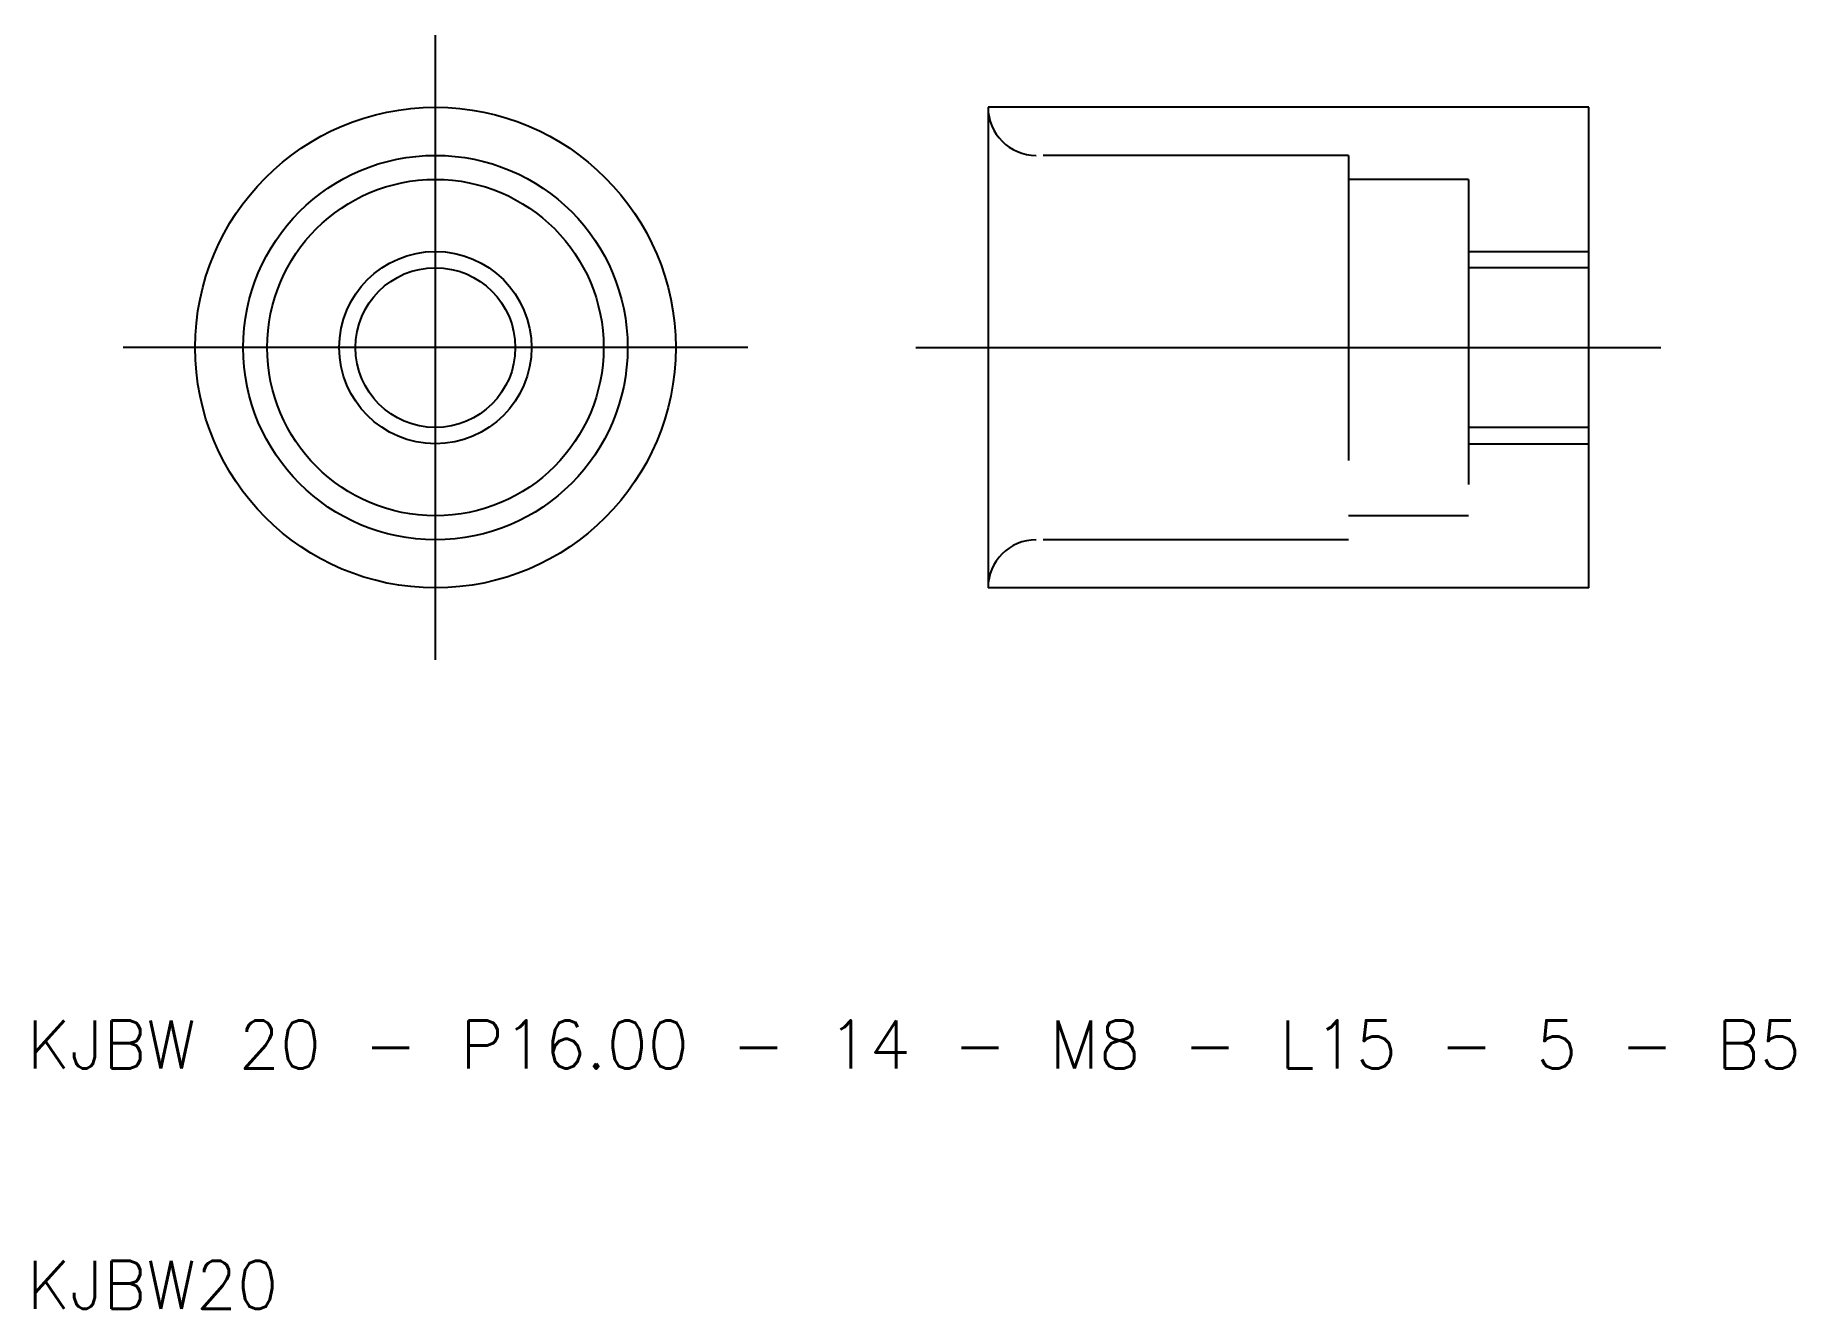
# Model space of a CAD drawing. Extents: x 0.3 to 73.6, y 0 to 53.
import ezdxf

# ---------------------------------------------------------------- set-up
doc = ezdxf.new("R2010")
doc.units = 0
doc.linetypes.add('CENTER', pattern=[50.8, 31.75, -6.35, 6.35, -6.35])
doc.linetypes.add('DASHED', pattern=[19.05, 12.7, -6.35])
doc.layers.get('0').update_dxf_attribs({"linetype": 'CONTINUOUS'})
doc.layers.add('CENTER', color=1, linetype='CONTINUOUS')
doc.styles.get("Standard").update_dxf_attribs({"font": 'txt.shx', "bigfont": 'bigfont.shx'})

msp = doc.modelspace()

# ---------------------------------------------------------------- linework, layer by layer
for p, q in [((65, 50), (40, 50)), ((40, 50), (40, 30)), ((65, 30), (65, 50)), ((65, 30), (40, 30))]:
    msp.add_line(p, q)
at = {"color": 3, "linetype": 'DASHED'}
for p, q in [((55, 48), (42, 48)), ((55, 48), (55, 32)), ((60, 47), (55, 47)), ((60, 47), (60, 33)), ((60, 44), (65, 44)), ((65, 43.323), (60, 43.323)), ((65, 36.676), (60, 36.676)), ((60, 36), (65, 36)), ((60, 33), (55, 33)), ((55, 32), (42, 32))]:
    msp.add_line(p, q, dxfattribs=at)
for radius in [10, 8, 7, 3.324]:
    msp.add_circle((17, 40), radius)
at = {"color": 3}
msp.add_circle((17, 40), 4, dxfattribs=at)
at = {"color": 3, "linetype": 'DASHED'}
for centre, start, end in [((42, 50), 180, 270), ((42, 30), 90, 180)]:
    msp.add_arc(centre, 2, start, end, dxfattribs=at)
at = {"layer": 'CENTER', "color": 1, "linetype": 'CENTER'}
for p, q in [((17, 27), (17, 53)), ((30, 40), (4, 40)), ((37, 40), (68, 40))]:
    msp.add_line(p, q, dxfattribs=at)

# ---------------------------------------------------------------- texts
for s, p in [('KJBW 20 - P16.00 - 14 - M8 - L15 - 5 - B5', (0, 10)), ('KJBW20', (0, 0))]:
    msp.add_text(s, height=2).set_placement(p)

doc.saveas('drawing.dxf')
